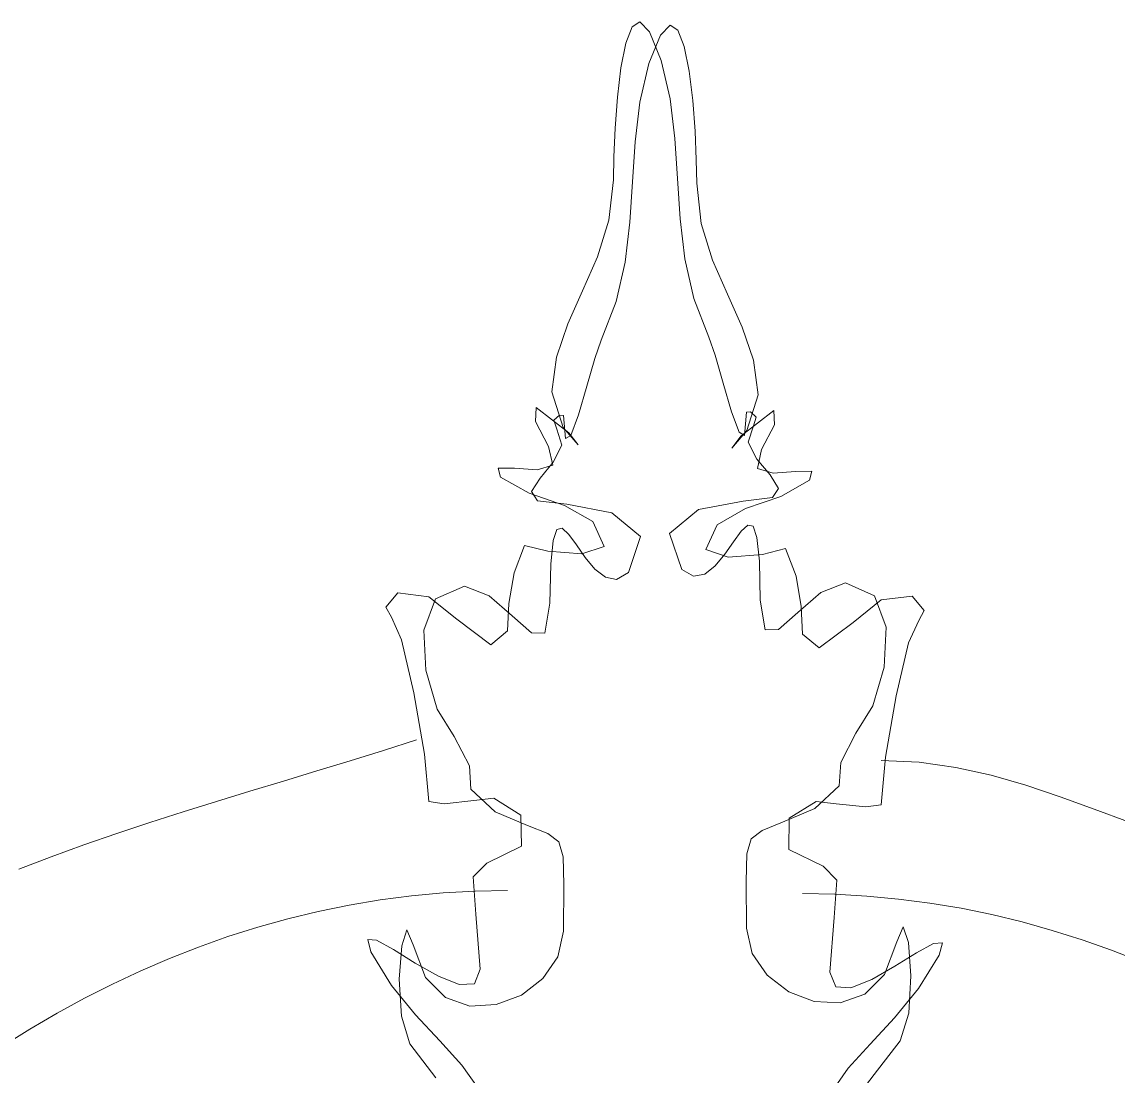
# Model space of a CAD drawing. Header units: centimetres. Extents: x 134057 to 145613, y 5028 to 39996.
# Drawn here: x 136033.87 to 136077.32, y 17636.67 to 17678.44 of the extents above; entities that cross this region are included whole.
import ezdxf

# ---------------------------------------------------------------- set-up
doc = ezdxf.new("R2010")
doc.units = ezdxf.units.CM
doc.layers.add('TEXT', color=3, linetype='Continuous', lineweight=20)

msp = doc.modelspace()

# ---------------------------------------------------------------- linework, layer by layer
at = {"layer": 'TEXT', "color": 2, "linetype": 'Continuous', "lineweight": 13}
for p, q in [((136058.056, 17678.246), (136057.806, 17677.594)), ((136058.056, 17678.246), (136057.806, 17677.594)), ((136058.37, 17678.441), (136058.056, 17678.246)), ((136058.37, 17678.441), (136058.056, 17678.246)), ((136058.752, 17678.043), (136058.37, 17678.441)), ((136058.752, 17678.043), (136058.37, 17678.441)), ((136059.18, 17677.916), (136059.563, 17678.314)), ((136059.18, 17677.916), (136059.563, 17678.314)), ((136059.563, 17678.314), (136059.876, 17678.119)), ((136059.563, 17678.314), (136059.876, 17678.119)), ((136058.723, 17676.79), (136059.18, 17677.916)), ((136058.723, 17676.79), (136059.18, 17677.916)), ((136059.21, 17676.918), (136058.752, 17678.043)), ((136059.21, 17676.918), (136058.752, 17678.043)), ((136059.876, 17678.119), (136060.126, 17677.466)), ((136059.876, 17678.119), (136060.126, 17677.466)), ((136057.806, 17677.594), (136057.614, 17676.618)), ((136057.806, 17677.594), (136057.614, 17676.618)), ((136060.126, 17677.466), (136060.318, 17676.49)), ((136060.126, 17677.466), (136060.318, 17676.49)), ((136057.614, 17676.618), (136057.475, 17675.454)), ((136057.614, 17676.618), (136057.475, 17675.454)), ((136058.369, 17675.259), (136058.723, 17676.79)), ((136058.369, 17675.259), (136058.723, 17676.79)), ((136059.563, 17675.387), (136059.21, 17676.918)), ((136059.563, 17675.387), (136059.21, 17676.918)), ((136060.318, 17676.49), (136060.458, 17675.326)), ((136060.318, 17676.49), (136060.458, 17675.326)), ((136057.475, 17675.454), (136057.382, 17674.236)), ((136057.475, 17675.454), (136057.382, 17674.236)), ((136058.182, 17673.693), (136058.369, 17675.259)), ((136058.182, 17673.693), (136058.369, 17675.259)), ((136059.751, 17673.821), (136059.563, 17675.387)), ((136059.751, 17673.821), (136059.563, 17675.387)), ((136060.458, 17675.326), (136060.551, 17674.109)), ((136060.458, 17675.326), (136060.551, 17674.109)), ((136057.382, 17674.236), (136057.33, 17673.1)), ((136057.382, 17674.236), (136057.33, 17673.1)), ((136060.551, 17674.109), (136060.602, 17672.973)), ((136060.551, 17674.109), (136060.602, 17672.973)), ((136058.077, 17672.105), (136058.182, 17673.693)), ((136058.077, 17672.105), (136058.182, 17673.693)), ((136059.856, 17672.233), (136059.751, 17673.821)), ((136059.856, 17672.233), (136059.751, 17673.821)), ((136057.33, 17673.1), (136057.314, 17672.18)), ((136057.33, 17673.1), (136057.314, 17672.18)), ((136060.602, 17672.973), (136060.618, 17672.053)), ((136060.602, 17672.973), (136060.618, 17672.053)), ((136057.314, 17672.18), (136057.134, 17670.581)), ((136057.314, 17672.18), (136057.134, 17670.581)), ((136059.961, 17670.638), (136059.856, 17672.233)), ((136059.961, 17670.638), (136059.856, 17672.233)), ((136057.972, 17670.511), (136058.077, 17672.105)), ((136057.972, 17670.511), (136058.077, 17672.105)), ((136060.618, 17672.053), (136060.799, 17670.453)), ((136060.618, 17672.053), (136060.799, 17670.453)), ((136057.134, 17670.581), (136056.683, 17669.132)), ((136057.134, 17670.581), (136056.683, 17669.132)), ((136057.784, 17668.923), (136057.972, 17670.511)), ((136057.784, 17668.923), (136057.972, 17670.511)), ((136060.149, 17669.05), (136059.961, 17670.638)), ((136060.149, 17669.05), (136059.961, 17670.638)), ((136060.799, 17670.453), (136061.25, 17669.004)), ((136060.799, 17670.453), (136061.25, 17669.004)), ((136056.683, 17669.132), (136056.096, 17667.781)), ((136056.683, 17669.132), (136056.096, 17667.781)), ((136057.43, 17667.357), (136057.784, 17668.923)), ((136057.43, 17667.357), (136057.784, 17668.923)), ((136060.502, 17667.484), (136060.149, 17669.05)), ((136060.502, 17667.484), (136060.149, 17669.05)), ((136061.25, 17669.004), (136061.836, 17667.653)), ((136061.25, 17669.004), (136061.836, 17667.653)), ((136056.096, 17667.781), (136055.51, 17666.475)), ((136056.096, 17667.781), (136055.51, 17666.475)), ((136061.105, 17665.953), (136060.502, 17667.484)), ((136061.105, 17665.953), (136060.502, 17667.484)), ((136061.836, 17667.653), (136062.423, 17666.347)), ((136061.836, 17667.653), (136062.423, 17666.347)), ((136056.828, 17665.826), (136057.43, 17667.357)), ((136056.828, 17665.826), (136057.43, 17667.357)), ((136055.51, 17666.475), (136055.058, 17665.161)), ((136055.51, 17666.475), (136055.058, 17665.161)), ((136062.423, 17666.347), (136062.874, 17665.034)), ((136062.423, 17666.347), (136062.874, 17665.034)), ((136056.577, 17665.107), (136056.828, 17665.826)), ((136056.577, 17665.107), (136056.828, 17665.826)), ((136061.356, 17665.234), (136061.105, 17665.953)), ((136061.356, 17665.234), (136061.105, 17665.953)), ((136061.671, 17664.128), (136061.356, 17665.234)), ((136061.671, 17664.128), (136061.356, 17665.234)), ((136055.058, 17665.161), (136054.878, 17663.787)), ((136055.058, 17665.161), (136054.878, 17663.787)), ((136056.261, 17664.001), (136056.577, 17665.107)), ((136056.261, 17664.001), (136056.577, 17665.107)), ((136062.874, 17665.034), (136063.055, 17663.66)), ((136062.874, 17665.034), (136063.055, 17663.66)), ((136055.931, 17662.865), (136056.261, 17664.001)), ((136055.931, 17662.865), (136056.261, 17664.001)), ((136062.001, 17662.992), (136061.671, 17664.128)), ((136062.001, 17662.992), (136061.671, 17664.128)), ((136054.878, 17663.787), (136055.324, 17662.373)), ((136054.878, 17663.787), (136055.324, 17662.373)), ((136063.055, 17663.66), (136062.609, 17662.246)), ((136063.055, 17663.66), (136062.609, 17662.246)), ((136054.261, 17663.166), (136054.231, 17662.604)), ((136054.261, 17663.166), (136054.231, 17662.604)), ((136055.555, 17662.163), (136054.261, 17663.166)), ((136055.555, 17662.163), (136054.261, 17663.166)), ((136054.958, 17662.657), (136055.178, 17662.858)), ((136054.958, 17662.657), (136055.178, 17662.858)), ((136055.068, 17662.306), (136054.958, 17662.657)), ((136055.068, 17662.306), (136054.958, 17662.657)), ((136055.178, 17662.858), (136055.339, 17662.848)), ((136055.178, 17662.858), (136055.339, 17662.848)), ((136055.339, 17662.848), (136055.421, 17661.931)), ((136055.339, 17662.848), (136055.421, 17661.931)), ((136055.635, 17662.055), (136055.931, 17662.865)), ((136055.635, 17662.055), (136055.931, 17662.865)), ((136062.298, 17662.183), (136062.001, 17662.992)), ((136062.298, 17662.183), (136062.001, 17662.992)), ((136062.378, 17662.035), (136063.671, 17663.038)), ((136062.378, 17662.035), (136063.671, 17663.038)), ((136062.594, 17662.975), (136062.512, 17662.058)), ((136062.594, 17662.975), (136062.512, 17662.058)), ((136062.754, 17662.985), (136062.594, 17662.975)), ((136062.754, 17662.985), (136062.594, 17662.975)), ((136062.975, 17662.785), (136062.754, 17662.985)), ((136062.975, 17662.785), (136062.754, 17662.985)), ((136062.864, 17662.434), (136062.975, 17662.785)), ((136062.864, 17662.434), (136062.975, 17662.785)), ((136063.671, 17663.038), (136063.701, 17662.477)), ((136063.671, 17663.038), (136063.701, 17662.477)), ((136054.231, 17662.604), (136054.742, 17661.621)), ((136054.231, 17662.604), (136054.742, 17661.621)), ((136055.277, 17661.663), (136055.068, 17662.306)), ((136055.277, 17661.663), (136055.068, 17662.306)), ((136055.324, 17662.373), (136055.921, 17661.682)), ((136055.324, 17662.373), (136055.921, 17661.682)), ((136062.609, 17662.246), (136062.012, 17661.554)), ((136062.609, 17662.246), (136062.012, 17661.554)), ((136062.512, 17662.058), (136062.298, 17662.183)), ((136062.512, 17662.058), (136062.298, 17662.183)), ((136062.656, 17661.79), (136062.864, 17662.434)), ((136062.656, 17661.79), (136062.864, 17662.434)), ((136063.701, 17662.477), (136063.19, 17661.494)), ((136063.701, 17662.477), (136063.19, 17661.494)), ((136055.421, 17661.931), (136055.635, 17662.055)), ((136055.421, 17661.931), (136055.635, 17662.055)), ((136055.921, 17661.682), (136055.555, 17662.163)), ((136055.921, 17661.682), (136055.555, 17662.163)), ((136062.012, 17661.554), (136062.378, 17662.035)), ((136062.012, 17661.554), (136062.378, 17662.035)), ((136063, 17661.12), (136062.656, 17661.79)), ((136063, 17661.12), (136062.656, 17661.79)), ((136054.742, 17661.621), (136054.909, 17660.871)), ((136054.742, 17661.621), (136054.909, 17660.871)), ((136054.933, 17660.993), (136055.277, 17661.663)), ((136054.933, 17660.993), (136055.277, 17661.663)), ((136063.19, 17661.494), (136063.023, 17660.743)), ((136063.19, 17661.494), (136063.023, 17660.743)), ((136054.909, 17660.871), (136054.29, 17660.686)), ((136054.909, 17660.871), (136054.29, 17660.686)), ((136054.408, 17660.36), (136054.933, 17660.993)), ((136054.408, 17660.36), (136054.933, 17660.993)), ((136063.524, 17660.488), (136063, 17661.12)), ((136063.524, 17660.488), (136063, 17661.12)), ((136053.397, 17660.754), (136052.746, 17660.764)), ((136052.746, 17660.764), (136052.847, 17660.403)), ((136053.397, 17660.754), (136052.746, 17660.764)), ((136052.746, 17660.764), (136052.847, 17660.403)), ((136054.29, 17660.686), (136053.397, 17660.754)), ((136054.29, 17660.686), (136053.397, 17660.754)), ((136063.023, 17660.743), (136063.643, 17660.558)), ((136063.023, 17660.743), (136063.643, 17660.558)), ((136063.857, 17659.957), (136063.524, 17660.488)), ((136063.857, 17659.957), (136063.524, 17660.488)), ((136063.643, 17660.558), (136064.535, 17660.627)), ((136063.643, 17660.558), (136064.535, 17660.627)), ((136064.535, 17660.627), (136065.187, 17660.636)), ((136064.535, 17660.627), (136065.187, 17660.636)), ((136065.187, 17660.636), (136065.085, 17660.276)), ((136065.187, 17660.636), (136065.085, 17660.276)), ((136052.847, 17660.403), (136053.975, 17659.766)), ((136052.847, 17660.403), (136053.975, 17659.766)), ((136054.075, 17659.829), (136054.408, 17660.36)), ((136054.075, 17659.829), (136054.408, 17660.36)), ((136065.085, 17660.276), (136063.957, 17659.639)), ((136065.085, 17660.276), (136063.957, 17659.639)), ((136053.975, 17659.766), (136055.374, 17659.28)), ((136053.975, 17659.766), (136055.374, 17659.28)), ((136054.307, 17659.464), (136054.075, 17659.829)), ((136054.307, 17659.464), (136054.075, 17659.829)), ((136062.458, 17659.456), (136063.626, 17659.592)), ((136062.458, 17659.456), (136063.626, 17659.592)), ((136063.957, 17659.639), (136062.558, 17659.153)), ((136063.957, 17659.639), (136062.558, 17659.153)), ((136063.626, 17659.592), (136063.857, 17659.957)), ((136063.626, 17659.592), (136063.857, 17659.957)), ((136055.474, 17659.328), (136054.307, 17659.464)), ((136055.474, 17659.328), (136054.307, 17659.464)), ((136055.374, 17659.28), (136056.502, 17658.643)), ((136055.374, 17659.28), (136056.502, 17658.643)), ((136057.249, 17658.987), (136055.474, 17659.328)), ((136057.249, 17658.987), (136055.474, 17659.328)), ((136060.684, 17659.115), (136062.458, 17659.456)), ((136060.684, 17659.115), (136062.458, 17659.456)), ((136062.558, 17659.153), (136061.43, 17658.516)), ((136062.558, 17659.153), (136061.43, 17658.516)), ((136058.392, 17658.045), (136057.249, 17658.987)), ((136058.392, 17658.045), (136057.249, 17658.987)), ((136059.54, 17658.172), (136060.684, 17659.115)), ((136059.54, 17658.172), (136060.684, 17659.115)), ((136054.926, 17657.887), (136055.08, 17658.327)), ((136054.926, 17657.887), (136055.08, 17658.327)), ((136055.08, 17658.327), (136055.289, 17658.374)), ((136055.08, 17658.327), (136055.289, 17658.374)), ((136055.289, 17658.374), (136055.547, 17658.135)), ((136055.289, 17658.374), (136055.547, 17658.135)), ((136056.502, 17658.643), (136056.955, 17657.658)), ((136056.502, 17658.643), (136056.955, 17657.658)), ((136061.43, 17658.516), (136060.978, 17657.53)), ((136061.43, 17658.516), (136060.978, 17657.53)), ((136062.385, 17658.262), (136062.081, 17657.842)), ((136062.385, 17658.262), (136062.081, 17657.842)), ((136062.644, 17658.502), (136062.385, 17658.262)), ((136062.644, 17658.502), (136062.385, 17658.262)), ((136062.852, 17658.454), (136062.644, 17658.502)), ((136062.852, 17658.454), (136062.644, 17658.502)), ((136063.007, 17658.014), (136062.852, 17658.454)), ((136063.007, 17658.014), (136062.852, 17658.454)), ((136054.83, 17656.947), (136054.926, 17657.887)), ((136054.83, 17656.947), (136054.926, 17657.887)), ((136055.547, 17658.135), (136055.852, 17657.715)), ((136055.547, 17658.135), (136055.852, 17657.715)), ((136057.911, 17656.621), (136058.392, 17658.045)), ((136057.911, 17656.621), (136058.392, 17658.045)), ((136060.022, 17656.748), (136059.54, 17658.172)), ((136060.022, 17656.748), (136059.54, 17658.172)), ((136062.081, 17657.842), (136061.735, 17657.347)), ((136062.081, 17657.842), (136061.735, 17657.347)), ((136063.102, 17657.075), (136063.007, 17658.014)), ((136063.102, 17657.075), (136063.007, 17658.014)), ((136053.795, 17657.696), (136053.379, 17656.608)), ((136053.795, 17657.696), (136053.379, 17656.608)), ((136054.713, 17657.463), (136053.795, 17657.696)), ((136054.713, 17657.463), (136053.795, 17657.696)), ((136056.062, 17657.357), (136054.713, 17657.463)), ((136056.062, 17657.357), (136054.713, 17657.463)), ((136055.852, 17657.715), (136056.198, 17657.22)), ((136055.852, 17657.715), (136056.198, 17657.22)), ((136056.955, 17657.658), (136056.062, 17657.357)), ((136056.955, 17657.658), (136056.062, 17657.357)), ((136060.978, 17657.53), (136061.87, 17657.23)), ((136060.978, 17657.53), (136061.87, 17657.23)), ((136063.22, 17657.336), (136064.138, 17657.568)), ((136063.22, 17657.336), (136064.138, 17657.568)), ((136064.138, 17657.568), (136064.554, 17656.48)), ((136064.138, 17657.568), (136064.554, 17656.48)), ((136056.198, 17657.22), (136056.581, 17656.757)), ((136056.198, 17657.22), (136056.581, 17656.757)), ((136061.735, 17657.347), (136061.352, 17656.885)), ((136061.735, 17657.347), (136061.352, 17656.885)), ((136061.87, 17657.23), (136063.22, 17657.336)), ((136061.87, 17657.23), (136063.22, 17657.336)), ((136063.135, 17655.53), (136063.102, 17657.075)), ((136063.135, 17655.53), (136063.102, 17657.075)), ((136053.379, 17656.608), (136053.173, 17655.4)), ((136053.379, 17656.608), (136053.173, 17655.4)), ((136054.797, 17655.402), (136054.83, 17656.947)), ((136054.797, 17655.402), (136054.83, 17656.947)), ((136056.581, 17656.757), (136056.997, 17656.432)), ((136056.581, 17656.757), (136056.997, 17656.432)), ((136057.442, 17656.351), (136057.911, 17656.621)), ((136057.442, 17656.351), (136057.911, 17656.621)), ((136060.491, 17656.479), (136060.022, 17656.748)), ((136060.491, 17656.479), (136060.022, 17656.748)), ((136060.936, 17656.56), (136060.491, 17656.479)), ((136060.936, 17656.56), (136060.491, 17656.479)), ((136061.352, 17656.885), (136060.936, 17656.56)), ((136061.352, 17656.885), (136060.936, 17656.56)), ((136056.997, 17656.432), (136057.442, 17656.351)), ((136056.997, 17656.432), (136057.442, 17656.351)), ((136064.554, 17656.48), (136064.759, 17655.272)), ((136064.554, 17656.48), (136064.759, 17655.272)), ((136066.519, 17656.207), (136065.544, 17655.824)), ((136066.519, 17656.207), (136065.544, 17655.824)), ((136067.666, 17655.704), (136066.519, 17656.207)), ((136067.666, 17655.704), (136066.519, 17656.207)), ((136048.776, 17655.816), (136048.3, 17655.244)), ((136048.776, 17655.816), (136048.3, 17655.244)), ((136050.005, 17655.665), (136048.776, 17655.816)), ((136050.005, 17655.665), (136048.776, 17655.816)), ((136051.113, 17654.773), (136050.005, 17655.665)), ((136051.113, 17654.773), (136050.005, 17655.665)), ((136050.266, 17655.577), (136051.413, 17656.079)), ((136050.266, 17655.577), (136051.413, 17656.079)), ((136051.413, 17656.079), (136052.389, 17655.697)), ((136051.413, 17656.079), (136052.389, 17655.697)), ((136052.389, 17655.697), (136053.306, 17654.905)), ((136052.389, 17655.697), (136053.306, 17654.905)), ((136065.544, 17655.824), (136064.626, 17655.033)), ((136065.544, 17655.824), (136064.626, 17655.033)), ((136068.124, 17654.461), (136067.666, 17655.704)), ((136068.124, 17654.461), (136067.666, 17655.704)), ((136067.928, 17655.538), (136069.156, 17655.688)), ((136067.928, 17655.538), (136069.156, 17655.688)), ((136069.156, 17655.688), (136069.633, 17655.117)), ((136069.156, 17655.688), (136069.633, 17655.117)), ((136048.3, 17655.244), (136048.516, 17654.853)), ((136048.3, 17655.244), (136048.516, 17654.853)), ((136049.808, 17654.334), (136050.266, 17655.577)), ((136049.808, 17654.334), (136050.266, 17655.577)), ((136053.173, 17655.4), (136053.118, 17654.312)), ((136053.173, 17655.4), (136053.118, 17654.312)), ((136054.601, 17654.225), (136054.797, 17655.402)), ((136054.601, 17654.225), (136054.797, 17655.402)), ((136063.331, 17654.353), (136063.135, 17655.53)), ((136063.331, 17654.353), (136063.135, 17655.53)), ((136064.759, 17655.272), (136064.814, 17654.184)), ((136064.759, 17655.272), (136064.814, 17654.184)), ((136066.82, 17654.645), (136067.928, 17655.538)), ((136066.82, 17654.645), (136067.928, 17655.538)), ((136048.516, 17654.853), (136048.92, 17653.958)), ((136048.516, 17654.853), (136048.92, 17653.958)), ((136053.306, 17654.905), (136054.074, 17654.237)), ((136053.306, 17654.905), (136054.074, 17654.237)), ((136064.626, 17655.033), (136063.859, 17654.365)), ((136064.626, 17655.033), (136063.859, 17654.365)), ((136069.633, 17655.117), (136069.417, 17654.726)), ((136069.633, 17655.117), (136069.417, 17654.726)), ((136052.461, 17653.76), (136051.113, 17654.773)), ((136052.461, 17653.76), (136051.113, 17654.773)), ((136063.859, 17654.365), (136063.331, 17654.353)), ((136063.859, 17654.365), (136063.331, 17654.353)), ((136065.471, 17653.633), (136066.82, 17654.645)), ((136065.471, 17653.633), (136066.82, 17654.645)), ((136068.049, 17652.874), (136068.124, 17654.461)), ((136068.049, 17652.874), (136068.124, 17654.461)), ((136069.417, 17654.726), (136069.013, 17653.831)), ((136069.417, 17654.726), (136069.013, 17653.831)), ((136048.92, 17653.958), (136049.412, 17651.858)), ((136048.92, 17653.958), (136049.412, 17651.858)), ((136049.883, 17652.746), (136049.808, 17654.334)), ((136049.883, 17652.746), (136049.808, 17654.334)), ((136053.118, 17654.312), (136052.461, 17653.76)), ((136053.118, 17654.312), (136052.461, 17653.76)), ((136054.074, 17654.237), (136054.601, 17654.225)), ((136054.074, 17654.237), (136054.601, 17654.225)), ((136064.814, 17654.184), (136065.471, 17653.633)), ((136064.814, 17654.184), (136065.471, 17653.633)), ((136069.013, 17653.831), (136068.52, 17651.731)), ((136069.013, 17653.831), (136068.52, 17651.731)), ((136050.335, 17651.21), (136049.883, 17652.746)), ((136050.335, 17651.21), (136049.883, 17652.746)), ((136067.598, 17651.338), (136068.049, 17652.874)), ((136067.598, 17651.338), (136068.049, 17652.874)), ((136049.412, 17651.858), (136049.829, 17649.428)), ((136049.412, 17651.858), (136049.829, 17649.428)), ((136066.925, 17650.251), (136067.598, 17651.338)), ((136066.925, 17650.251), (136067.598, 17651.338)), ((136068.52, 17651.731), (136068.103, 17649.3)), ((136068.52, 17651.731), (136068.103, 17649.3)), ((136051.007, 17650.123), (136050.335, 17651.21)), ((136051.007, 17650.123), (136050.335, 17651.21)), ((136051.609, 17648.96), (136051.007, 17650.123)), ((136051.609, 17648.96), (136051.007, 17650.123)), ((136066.324, 17649.088), (136066.925, 17650.251)), ((136066.324, 17649.088), (136066.925, 17650.251)), ((136049.518, 17649.988), (136048.207, 17649.57)), ((136046.889, 17649.161), (136045.566, 17648.757)), ((136048.207, 17649.57), (136046.889, 17649.161)), ((136049.829, 17649.428), (136050.005, 17647.543)), ((136049.829, 17649.428), (136050.005, 17647.543)), ((136068.103, 17649.3), (136067.928, 17647.416)), ((136068.103, 17649.3), (136067.928, 17647.416)), ((136069.437, 17649.102), (136067.928, 17649.176)), ((136045.566, 17648.757), (136044.239, 17648.357)), ((136051.669, 17648.038), (136051.609, 17648.96)), ((136051.669, 17648.038), (136051.609, 17648.96)), ((136066.264, 17648.165), (136066.324, 17649.088)), ((136066.264, 17648.165), (136066.324, 17649.088)), ((136070.886, 17648.898), (136069.437, 17649.102)), ((136072.291, 17648.587), (136070.886, 17648.898)), ((136044.239, 17648.357), (136042.912, 17647.956)), ((136073.663, 17648.192), (136072.291, 17648.587)), ((136042.912, 17647.956), (136041.585, 17647.551)), ((136052.632, 17647.145), (136051.669, 17648.038)), ((136052.632, 17647.145), (136051.669, 17648.038)), ((136065.301, 17647.273), (136066.264, 17648.165)), ((136065.301, 17647.273), (136066.264, 17648.165)), ((136075.018, 17647.737), (136073.663, 17648.192)), ((136041.585, 17647.551), (136040.261, 17647.139)), ((136050.005, 17647.543), (136050.611, 17647.458)), ((136050.005, 17647.543), (136050.611, 17647.458)), ((136050.611, 17647.458), (136051.789, 17647.583)), ((136050.611, 17647.458), (136051.789, 17647.583)), ((136051.789, 17647.583), (136052.577, 17647.679)), ((136051.789, 17647.583), (136052.577, 17647.679)), ((136052.577, 17647.679), (136053.649, 17647.012)), ((136052.577, 17647.679), (136053.649, 17647.012)), ((136065.356, 17647.551), (136064.283, 17646.884)), ((136065.356, 17647.551), (136064.283, 17646.884)), ((136066.143, 17647.456), (136065.356, 17647.551)), ((136066.143, 17647.456), (136065.356, 17647.551)), ((136067.321, 17647.331), (136066.143, 17647.456)), ((136067.321, 17647.331), (136066.143, 17647.456)), ((136067.928, 17647.416), (136067.321, 17647.331)), ((136067.928, 17647.416), (136067.321, 17647.331)), ((136076.368, 17647.246), (136075.018, 17647.737)), ((136040.261, 17647.139), (136038.942, 17646.717)), ((136053.913, 17646.597), (136052.632, 17647.145)), ((136053.913, 17646.597), (136052.632, 17647.145)), ((136053.649, 17647.012), (136053.67, 17645.774)), ((136053.649, 17647.012), (136053.67, 17645.774)), ((136064.019, 17646.724), (136065.301, 17647.273)), ((136064.019, 17646.724), (136065.301, 17647.273)), ((136077.729, 17646.741), (136076.368, 17647.246)), ((136038.942, 17646.717), (136037.629, 17646.282)), ((136054.717, 17646.278), (136053.913, 17646.597)), ((136054.717, 17646.278), (136053.913, 17646.597)), ((136063.215, 17646.405), (136064.019, 17646.724)), ((136063.215, 17646.405), (136064.019, 17646.724)), ((136064.283, 17646.884), (136064.263, 17645.646)), ((136064.283, 17646.884), (136064.263, 17645.646)), ((136037.629, 17646.282), (136036.326, 17645.83)), ((136055.153, 17645.944), (136054.717, 17646.278)), ((136055.153, 17645.944), (136054.717, 17646.278)), ((136062.78, 17646.071), (136063.215, 17646.405)), ((136062.78, 17646.071), (136063.215, 17646.405)), ((136036.326, 17645.83), (136035.033, 17645.359)), ((136053.67, 17645.774), (136052.306, 17645.107)), ((136053.67, 17645.774), (136052.306, 17645.107)), ((136055.329, 17645.35), (136055.153, 17645.944)), ((136055.329, 17645.35), (136055.153, 17645.944)), ((136062.604, 17645.478), (136062.78, 17646.071)), ((136062.604, 17645.478), (136062.78, 17646.071)), ((136035.033, 17645.359), (136033.753, 17644.864)), ((136055.355, 17644.253), (136055.329, 17645.35)), ((136055.355, 17644.253), (136055.329, 17645.35)), ((136062.578, 17644.38), (136062.604, 17645.478)), ((136062.578, 17644.38), (136062.604, 17645.478)), ((136064.263, 17645.646), (136065.627, 17644.979)), ((136064.263, 17645.646), (136065.627, 17644.979)), ((136052.306, 17645.107), (136051.754, 17644.56)), ((136052.306, 17645.107), (136051.754, 17644.56)), ((136065.627, 17644.979), (136066.178, 17644.433)), ((136065.627, 17644.979), (136066.178, 17644.433)), ((136051.754, 17644.56), (136051.865, 17643.081)), ((136051.754, 17644.56), (136051.865, 17643.081)), ((136062.594, 17642.535), (136062.578, 17644.38)), ((136062.594, 17642.535), (136062.578, 17644.38)), ((136066.178, 17644.433), (136066.068, 17642.954)), ((136066.178, 17644.433), (136066.068, 17642.954)), ((136049.315, 17643.812), (136050.571, 17643.929)), ((136049.315, 17643.812), (136050.571, 17643.929)), ((136050.571, 17643.929), (136051.839, 17644)), ((136050.571, 17643.929), (136051.839, 17644)), ((136051.839, 17644), (136053.118, 17644.024)), ((136051.839, 17644), (136053.118, 17644.024)), ((136055.339, 17642.407), (136055.355, 17644.253)), ((136055.339, 17642.407), (136055.355, 17644.253)), ((136046.839, 17643.443), (136048.071, 17643.65)), ((136046.839, 17643.443), (136048.071, 17643.65)), ((136048.071, 17643.65), (136049.315, 17643.812)), ((136048.071, 17643.65), (136049.315, 17643.812)), ((136066.094, 17643.873), (136064.814, 17643.896)), ((136066.094, 17643.873), (136064.814, 17643.896)), ((136067.362, 17643.802), (136066.094, 17643.873)), ((136067.362, 17643.802), (136066.094, 17643.873)), ((136068.618, 17643.684), (136067.362, 17643.802)), ((136068.618, 17643.684), (136067.362, 17643.802)), ((136069.862, 17643.522), (136068.618, 17643.684)), ((136069.862, 17643.522), (136068.618, 17643.684)), ((136071.094, 17643.316), (136069.862, 17643.522)), ((136071.094, 17643.316), (136069.862, 17643.522)), ((136044.413, 17642.901), (136045.619, 17643.193)), ((136044.413, 17642.901), (136045.619, 17643.193)), ((136045.619, 17643.193), (136046.839, 17643.443)), ((136045.619, 17643.193), (136046.839, 17643.443)), ((136051.865, 17643.081), (136052.035, 17640.91)), ((136051.865, 17643.081), (136052.035, 17640.91)), ((136072.313, 17643.066), (136071.094, 17643.316)), ((136072.313, 17643.066), (136071.094, 17643.316)), ((136073.52, 17642.774), (136072.313, 17643.066)), ((136073.52, 17642.774), (136072.313, 17643.066)), ((136043.22, 17642.568), (136044.413, 17642.901)), ((136043.22, 17642.568), (136044.413, 17642.901)), ((136066.068, 17642.954), (136065.897, 17640.783)), ((136066.068, 17642.954), (136065.897, 17640.783)), ((136074.713, 17642.44), (136073.52, 17642.774)), ((136074.713, 17642.44), (136073.52, 17642.774)), ((136040.875, 17641.781), (136042.04, 17642.194)), ((136040.875, 17641.781), (136042.04, 17642.194)), ((136042.04, 17642.194), (136043.22, 17642.568)), ((136042.04, 17642.194), (136043.22, 17642.568)), ((136048.926, 17641.829), (136049.135, 17642.458)), ((136048.926, 17641.829), (136049.135, 17642.458)), ((136049.135, 17642.458), (136049.383, 17641.866)), ((136049.135, 17642.458), (136049.383, 17641.866)), ((136055.116, 17641.396), (136055.339, 17642.407)), ((136055.116, 17641.396), (136055.339, 17642.407)), ((136062.816, 17641.523), (136062.594, 17642.535)), ((136062.816, 17641.523), (136062.594, 17642.535)), ((136068.798, 17642.586), (136068.55, 17641.993)), ((136068.798, 17642.586), (136068.55, 17641.993)), ((136069.007, 17641.957), (136068.798, 17642.586)), ((136069.007, 17641.957), (136068.798, 17642.586)), ((136075.892, 17642.067), (136074.713, 17642.44)), ((136075.892, 17642.067), (136074.713, 17642.44)), ((136039.723, 17641.329), (136040.875, 17641.781)), ((136039.723, 17641.329), (136040.875, 17641.781)), ((136047.923, 17642.053), (136047.579, 17642.08)), ((136047.579, 17642.08), (136047.703, 17641.587)), ((136047.923, 17642.053), (136047.579, 17642.08)), ((136047.579, 17642.08), (136047.703, 17641.587)), ((136048.598, 17641.682), (136047.923, 17642.053)), ((136048.598, 17641.682), (136047.923, 17642.053)), ((136048.827, 17640.511), (136048.926, 17641.829)), ((136048.827, 17640.511), (136048.926, 17641.829)), ((136049.383, 17641.866), (136049.872, 17640.568)), ((136049.383, 17641.866), (136049.872, 17640.568)), ((136068.55, 17641.993), (136068.061, 17640.695)), ((136068.55, 17641.993), (136068.061, 17640.695)), ((136069.105, 17640.639), (136069.007, 17641.957)), ((136069.105, 17640.639), (136069.007, 17641.957)), ((136069.334, 17641.555), (136070.009, 17641.925)), ((136069.334, 17641.555), (136070.009, 17641.925)), ((136070.009, 17641.925), (136070.354, 17641.953)), ((136070.009, 17641.925), (136070.354, 17641.953)), ((136070.354, 17641.953), (136070.229, 17641.46)), ((136070.354, 17641.953), (136070.229, 17641.46)), ((136077.058, 17641.654), (136075.892, 17642.067)), ((136077.058, 17641.654), (136075.892, 17642.067)), ((136038.586, 17640.84), (136039.723, 17641.329)), ((136038.586, 17640.84), (136039.723, 17641.329)), ((136047.703, 17641.587), (136048.521, 17640.261)), ((136047.703, 17641.587), (136048.521, 17640.261)), ((136049.463, 17641.147), (136048.598, 17641.682)), ((136049.463, 17641.147), (136048.598, 17641.682)), ((136054.522, 17640.533), (136055.116, 17641.396)), ((136054.522, 17640.533), (136055.116, 17641.396)), ((136063.41, 17640.661), (136062.816, 17641.523)), ((136063.41, 17640.661), (136062.816, 17641.523)), ((136068.469, 17641.02), (136069.334, 17641.555)), ((136068.469, 17641.02), (136069.334, 17641.555)), ((136070.229, 17641.46), (136069.411, 17640.133)), ((136070.229, 17641.46), (136069.411, 17640.133)), ((136078.209, 17641.202), (136077.058, 17641.654)), ((136078.209, 17641.202), (136077.058, 17641.654)), ((136050.379, 17640.625), (136049.463, 17641.147)), ((136050.379, 17640.625), (136049.463, 17641.147)), ((136052.035, 17640.91), (136051.805, 17640.329)), ((136052.035, 17640.91), (136051.805, 17640.329)), ((136067.554, 17640.497), (136068.469, 17641.02)), ((136067.554, 17640.497), (136068.469, 17641.02)), ((136037.465, 17640.315), (136038.586, 17640.84)), ((136037.465, 17640.315), (136038.586, 17640.84)), ((136048.911, 17639.037), (136048.827, 17640.511)), ((136048.911, 17639.037), (136048.827, 17640.511)), ((136049.872, 17640.568), (136050.656, 17639.78)), ((136049.872, 17640.568), (136050.656, 17639.78)), ((136051.206, 17640.293), (136050.379, 17640.625)), ((136051.206, 17640.293), (136050.379, 17640.625)), ((136053.668, 17639.88), (136054.522, 17640.533)), ((136053.668, 17639.88), (136054.522, 17640.533)), ((136064.264, 17640.008), (136063.41, 17640.661)), ((136064.264, 17640.008), (136063.41, 17640.661)), ((136065.897, 17640.783), (136066.128, 17640.201)), ((136065.897, 17640.783), (136066.128, 17640.201)), ((136066.727, 17640.165), (136067.554, 17640.497)), ((136066.727, 17640.165), (136067.554, 17640.497)), ((136068.061, 17640.695), (136067.276, 17639.908)), ((136068.061, 17640.695), (136067.276, 17639.908)), ((136069.022, 17639.165), (136069.105, 17640.639)), ((136069.022, 17639.165), (136069.105, 17640.639)), ((136036.358, 17639.754), (136037.465, 17640.315)), ((136036.358, 17639.754), (136037.465, 17640.315)), ((136048.521, 17640.261), (136049.474, 17639.098)), ((136048.521, 17640.261), (136049.474, 17639.098)), ((136051.805, 17640.329), (136051.206, 17640.293)), ((136051.805, 17640.329), (136051.206, 17640.293)), ((136066.128, 17640.201), (136066.727, 17640.165)), ((136066.128, 17640.201), (136066.727, 17640.165)), ((136069.411, 17640.133), (136068.459, 17638.97)), ((136069.411, 17640.133), (136068.459, 17638.97)), ((136035.266, 17639.158), (136036.358, 17639.754)), ((136035.266, 17639.158), (136036.358, 17639.754)), ((136050.656, 17639.78), (136051.624, 17639.444)), ((136050.656, 17639.78), (136051.624, 17639.444)), ((136052.665, 17639.497), (136053.668, 17639.88)), ((136052.665, 17639.497), (136053.668, 17639.88)), ((136065.267, 17639.624), (136064.264, 17640.008)), ((136065.267, 17639.624), (136064.264, 17640.008)), ((136066.308, 17639.571), (136065.267, 17639.624)), ((136066.308, 17639.571), (136065.267, 17639.624)), ((136067.276, 17639.908), (136066.308, 17639.571)), ((136067.276, 17639.908), (136066.308, 17639.571)), ((136034.191, 17638.529), (136035.266, 17639.158)), ((136034.191, 17638.529), (136035.266, 17639.158)), ((136051.624, 17639.444), (136052.665, 17639.497)), ((136051.624, 17639.444), (136052.665, 17639.497)), ((136068.685, 17638.068), (136069.022, 17639.165)), ((136068.685, 17638.068), (136069.022, 17639.165)), ((136049.247, 17637.94), (136048.911, 17639.037)), ((136049.247, 17637.94), (136048.911, 17639.037)), ((136049.474, 17639.098), (136050.442, 17638.058)), ((136049.474, 17639.098), (136050.442, 17638.058)), ((136068.459, 17638.97), (136067.49, 17637.931)), ((136068.459, 17638.97), (136067.49, 17637.931)), ((136033.132, 17637.867), (136034.191, 17638.529)), ((136033.132, 17637.867), (136034.191, 17638.529)), ((136050.282, 17636.604), (136049.247, 17637.94)), ((136050.282, 17636.604), (136049.247, 17637.94)), ((136050.442, 17638.058), (136051.308, 17637.103)), ((136050.442, 17638.058), (136051.308, 17637.103)), ((136067.49, 17637.931), (136066.625, 17636.976)), ((136067.49, 17637.931), (136066.625, 17636.976)), ((136067.651, 17636.731), (136068.685, 17638.068)), ((136067.651, 17636.731), (136068.685, 17638.068)), ((136051.308, 17637.103), (136051.951, 17636.192)), ((136051.308, 17637.103), (136051.951, 17636.192)), ((136066.625, 17636.976), (136065.982, 17636.065)), ((136066.625, 17636.976), (136065.982, 17636.065)), ((136066.705, 17635.496), (136067.651, 17636.731)), ((136066.705, 17635.496), (136067.651, 17636.731))]:
    msp.add_line(p, q, dxfattribs=at)

doc.saveas('drawing.dxf')
